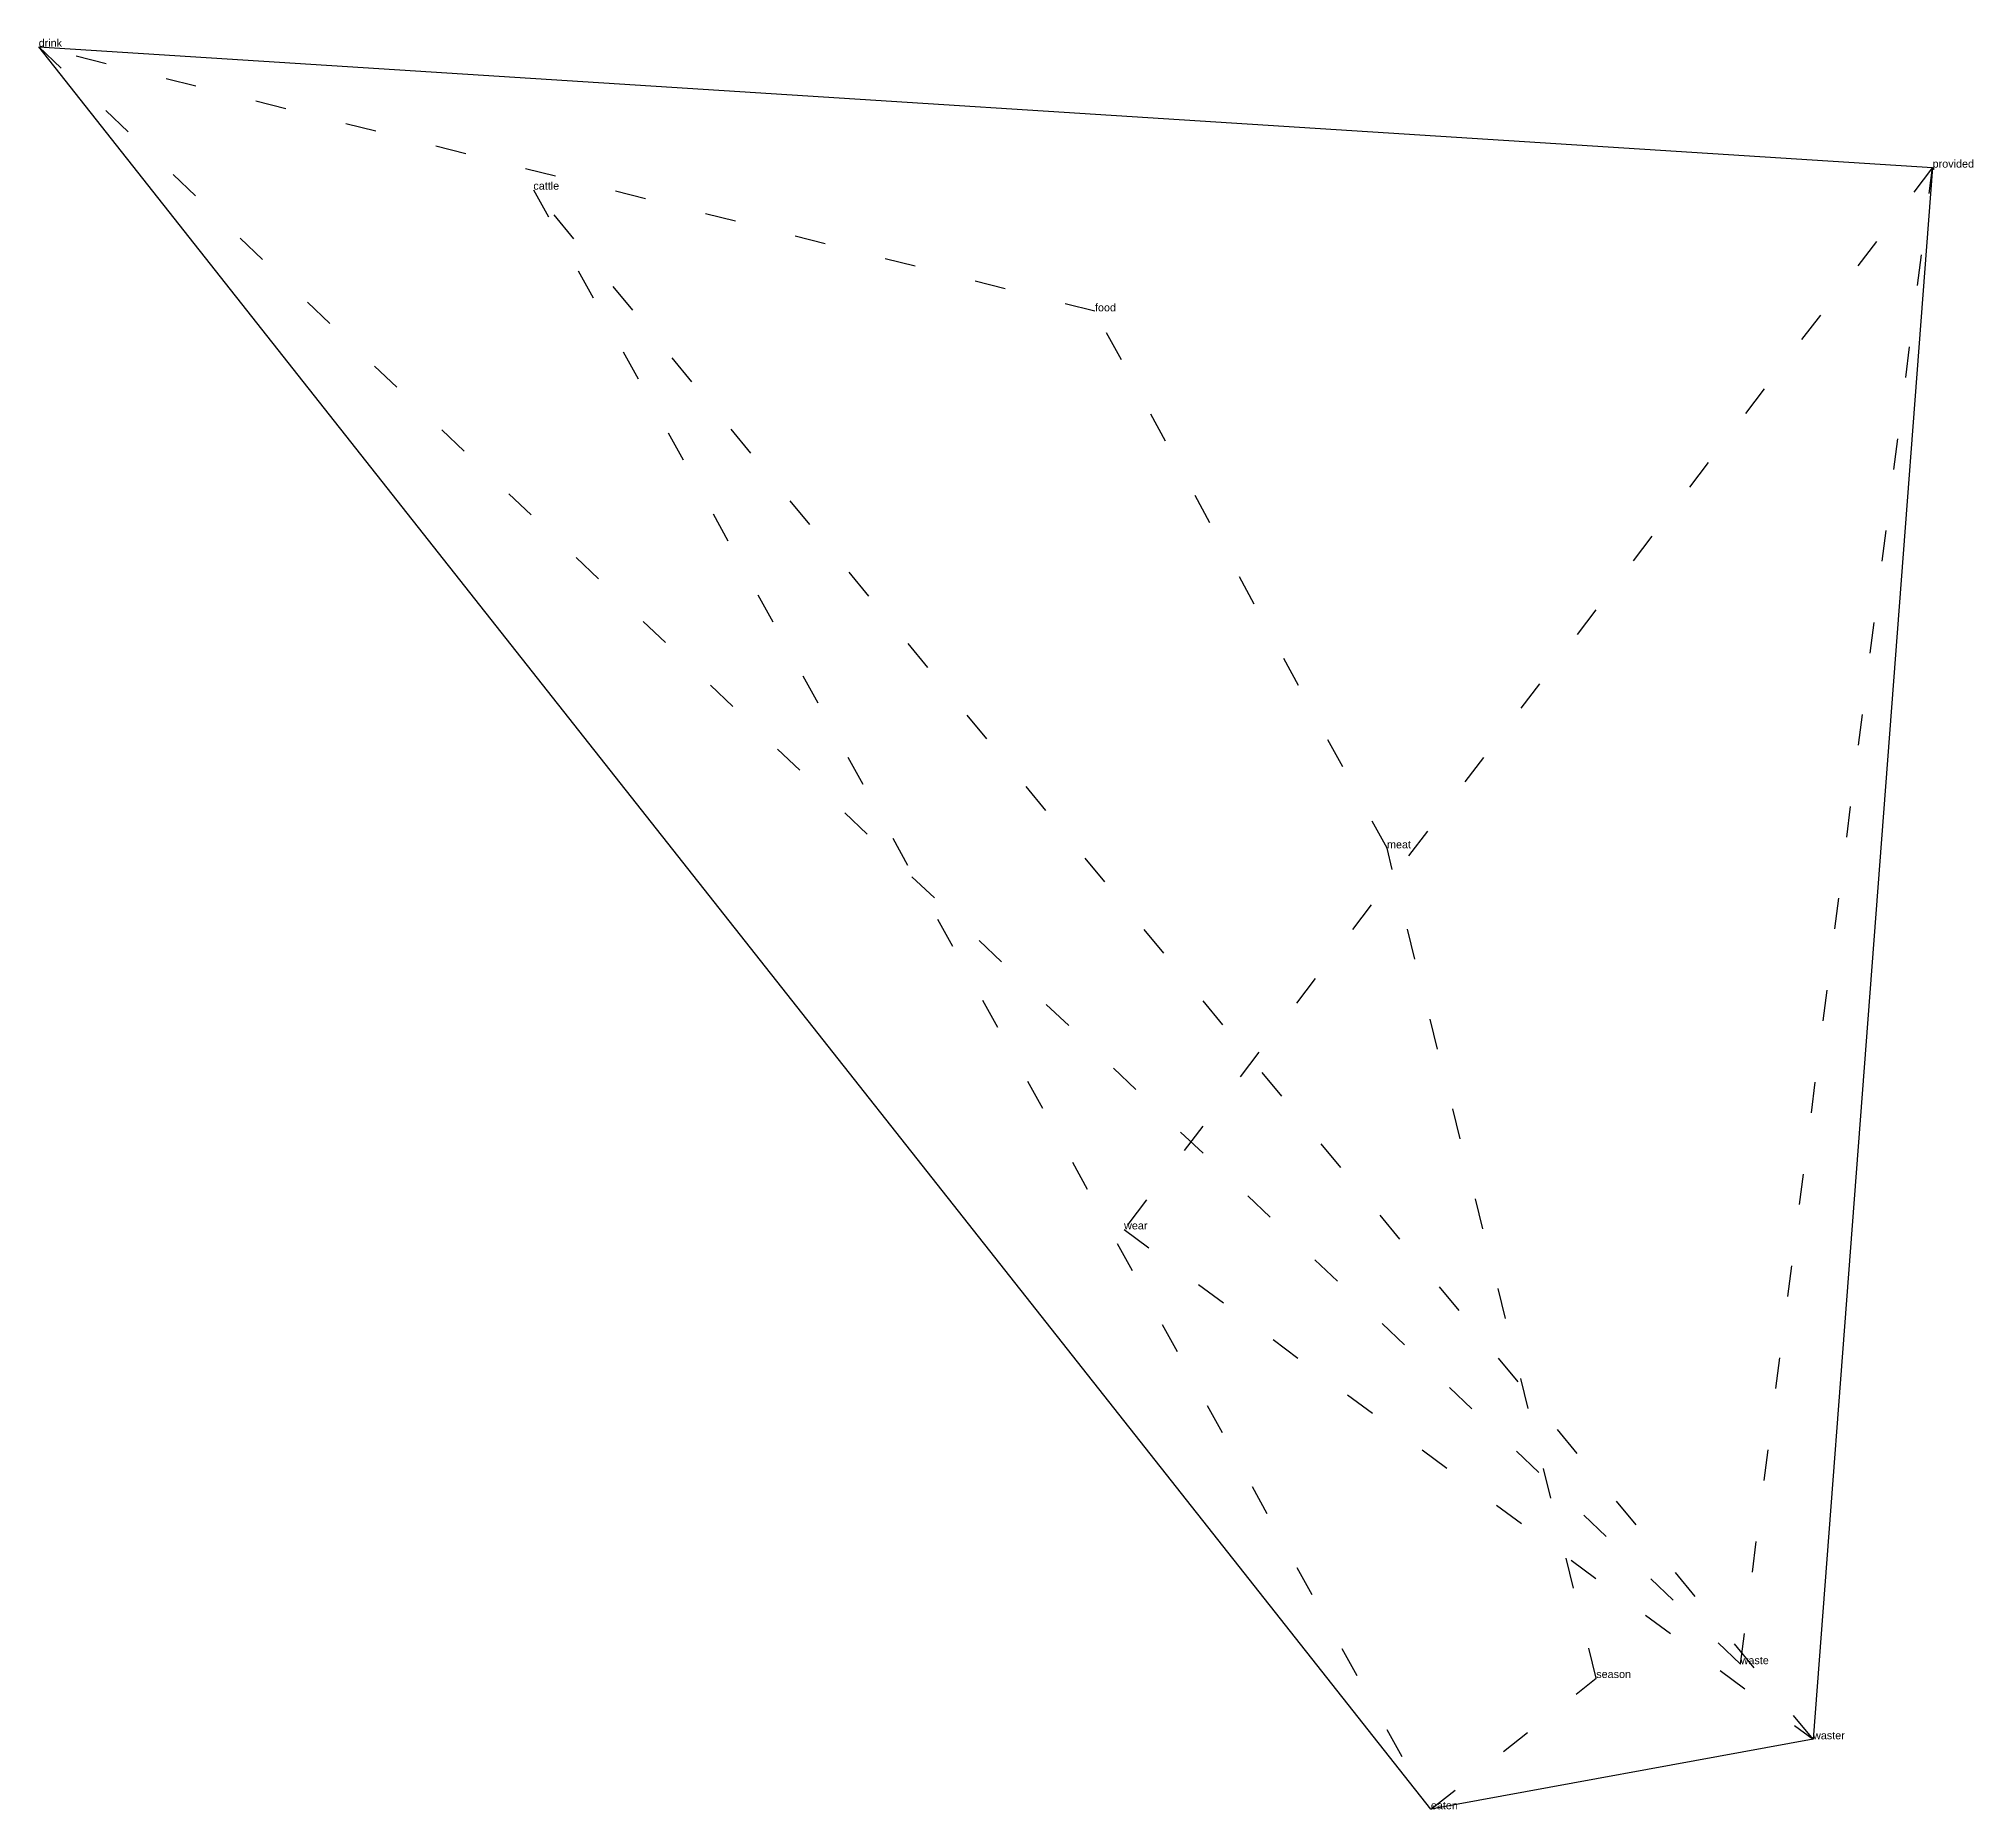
# Model space of a CAD drawing. Extents: x -2.78 to 3.48, y -7.13 to -1.4.
import ezdxf

# ---------------------------------------------------------------- set-up
doc = ezdxf.new("R2010")
doc.units = 0
doc.linetypes.add('DOT', pattern=[0.2, 0, -0.2])
doc.layers.add('TEXT', color=1, linetype='CONTINUOUS')
doc.styles.get("Standard").update_dxf_attribs({"font": 'arial.ttf'})

msp = doc.modelspace()

# ---------------------------------------------------------------- linework, layer by layer
at = {"layer": 'INTERNAL', "linetype": 'DOT'}
msp.add_polyline3d([(1.5867, -4.0165, 0), (0.6414, -2.2779, 0), (-2.7779, -1.4215, 0), (2.7312, -6.6579, 0), (3.3529, -1.8126, 0), (0.7356, -5.2503, 0), (2.9658, -6.901, 0), (-1.1766, -1.884, 0), (1.7286, -7.1275, 0), (2.264, -6.7027, 0), (1.5867, -4.0165, 0)], close=True, dxfattribs=at)
at = {"layer": 'OUTLINE', "linetype": 'CONTINUOUS'}
msp.add_polyline3d([(1.7286, -7.1275, 0), (-2.7779, -1.4215, 0), (3.3529, -1.8126, 0), (2.9658, -6.901, 0), (1.7286, -7.1275, 0)], close=True, dxfattribs=at)

# ---------------------------------------------------------------- texts
at = {"layer": 'TEXT'}
for s, p in [('drink', (-2.7779, -1.4215)), ('provided', (3.3529, -1.8126)), ('cattle', (-1.1766, -1.884)), ('food', (0.6414, -2.2779)), ('meat', (1.5867, -4.0165)), ('wear', (0.7356, -5.2503)), ('waste', (2.7312, -6.6579)), ('season', (2.264, -6.7027)), ('waster', (2.9658, -6.901)), ('eaten', (1.7286, -7.1275))]:
    msp.add_text(s, height=0.025, dxfattribs=at).set_placement(p)

doc.saveas('drawing.dxf')
